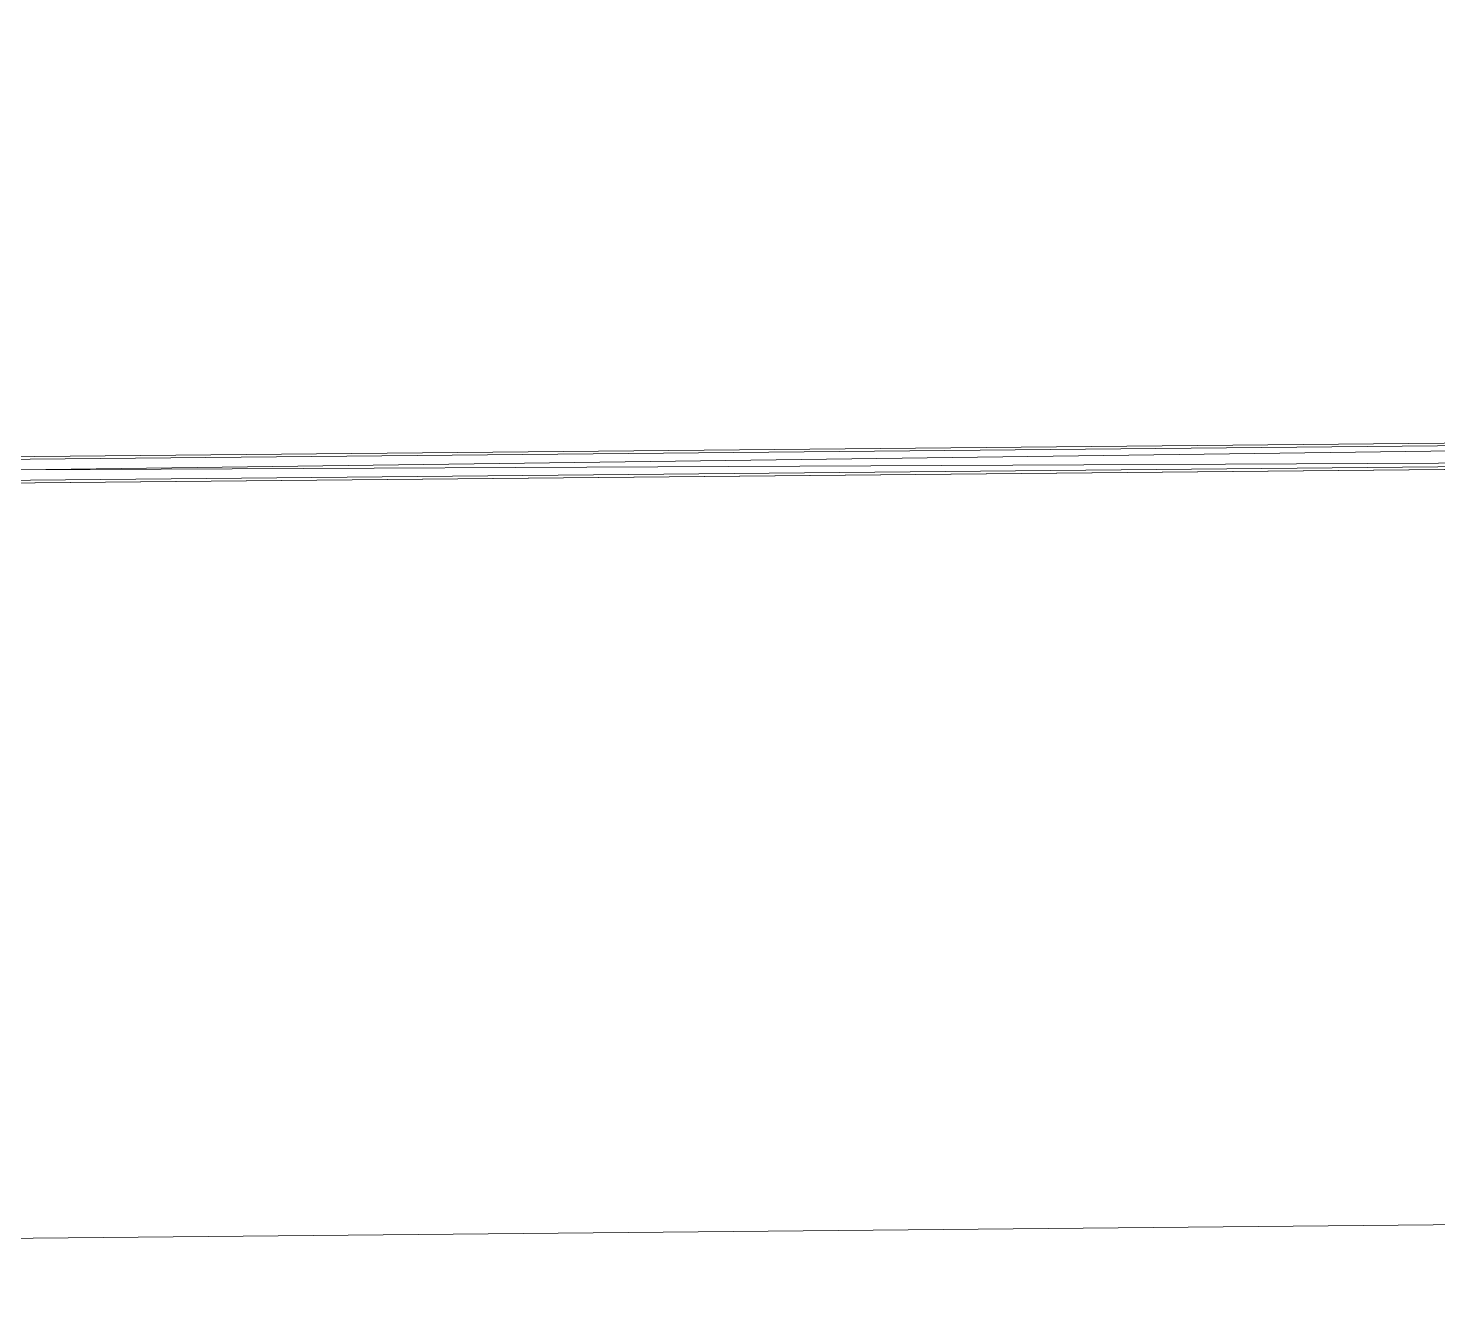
# Model space of a CAD drawing. Header units: millimetres. Extents: x -284281 to 1648660, y -821378 to -151356.
# Drawn here: x -266153 to -264862, y -272028 to -270852 of the extents above; entities that cross this region are included whole.
import ezdxf

# ---------------------------------------------------------------- set-up
doc = ezdxf.new("R2010")
doc.units = ezdxf.units.MM
doc.header["$MEASUREMENT"] = 0
doc.layers.add('Divers - Dessin général', color=7, linetype='Continuous')

# ---------------------------------------------------------------- blocks, each defined once
blk = doc.blocks.new('Forme_120_1')
at = {"color": 7, "linetype": 'Continuous', "lineweight": 20, "flags": 128}
for points in [[(157432.7, -271271.2), (161976.3, -271228.2)], [(161976.3, -271230.2), (157432.9, -271290.4)], [(157432.9, -271290.4), (161976.4, -271247.4)]]:
    blk.add_lwpolyline(points, dxfattribs=at)
blk = doc.blocks.new('Forme_121_1')
at = {"color": 7, "linetype": 'Continuous', "lineweight": 20, "flags": 128}
for points in [[(161983.2, -271225.7), (157433.6, -271268.8)], [(161983.4, -271247.2), (157433.6, -271268.8)], [(161983.4, -271249.7), (157433.8, -271292.8)]]:
    blk.add_lwpolyline(points, dxfattribs=at)

msp = doc.modelspace()

# ---------------------------------------------------------------- linework, layer by layer
at = {"color": 7, "linetype": 'Continuous', "lineweight": 20, "flags": 128}
for points in [[(-268696.65965, -271271.21912), (-264153.06728, -271228.17329)], [(-264153.04839, -271230.1668), (-268696.47775, -271290.41826)], [(-264146.13864, -271225.70754), (-268695.73682, -271268.81027)], [(-268696.47775, -271290.41826), (-264152.88538, -271247.37242)], [(-264145.93462, -271247.24298), (-268695.73682, -271268.81027)], [(-264145.91128, -271249.70646), (-268695.50946, -271292.8092)]]:
    msp.add_lwpolyline(points, dxfattribs=at)
at = {"layer": 'Divers - Dessin général', "color": 14, "linetype": 'Continuous', "lineweight": 5, "true_color": 0x990000}
msp.add_lwpolyline([(-171923.65542, -163437.63526), (-171943.03788, -271067.6377), (-273272.94367, -272027.63374), (-273290.3137, -197317.63509), (-273293.65591, -163437.63526)], close=True, dxfattribs=at)

# ---------------------------------------------------------------- block references
at = {"linetype": 'Continuous', "lineweight": 0}
for name in ['Forme_121_1', 'Forme_120_1']:
    msp.add_blockref(name, (-426129.3317, 0), dxfattribs=at)

doc.saveas('drawing.dxf')
